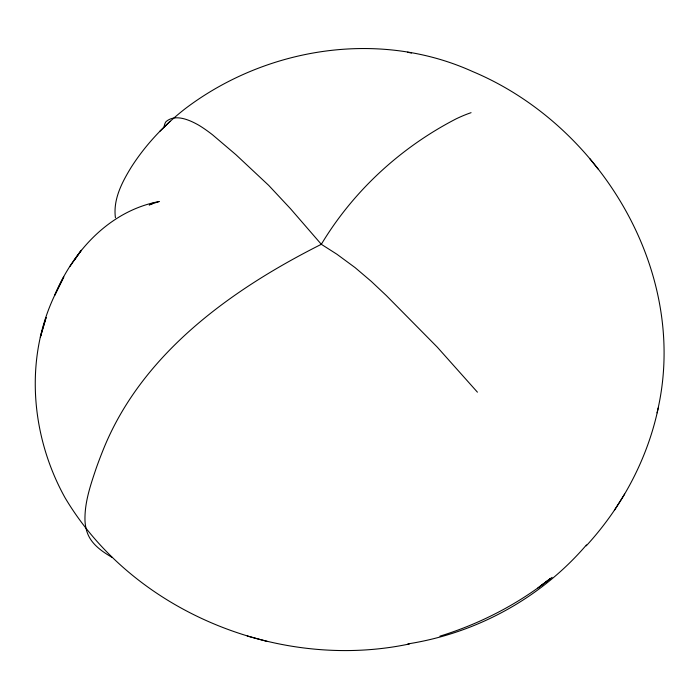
<?xml version="1.0" encoding="UTF-8"?>
<svg xmlns="http://www.w3.org/2000/svg" width="699" height="699" viewBox="0 0 699 699"><rect width="100%" height="100%" fill="white"/><g stroke="black" fill="none" stroke-linecap="round" stroke-linejoin="round"><path stroke-width="1.05" d="M164.099 127.183L164.256 126.03A274.707 44.85 47.6 0 1 166.074 121.582C175.44 113.596 189.551 119.957 198.787 125.217A119.739 20.28 48.5 0 1 212.461 134.741L235.956 154.724L268.713 185.392L290.513 208.73L321.322 244.301L336.874 254.209L355.101 267.621L371.239 281.356L386.372 295.598L437.259 347.123L477.426 392.174M657.051 412.856C690.411 273.886 601.166 125.374 472.507 71.49C379.26 29.279 266.354 47.436 185.681 108.336C164.492 124.737 145.776 144.501 131.325 167.096C122.01 182.256 112.985 199.364 115.422 217.756M658.222 408.041C647.405 459.453 621.691 507.238 586.243 545.858M150.486 204.335L159.276 201.495C110.084 210.731 73.482 250.504 54.784 295.083C24.212 359.094 31.001 436.412 65.007 497.671C132.993 612.228 280.255 671.346 409.5 643.936M624.626 494.106L614.377 510.296M69.83 266.581L81.302 250.251L74.417 260.045M159.87 131.281L170.137 121.32M537.863 588.008L550.174 578.728C517.417 604.539 479.732 623.901 439.907 636.169M539.479 586.811L552.07 577.357M149.245 205.104L153.658 202.99L149.507 204.65M407.534 52.207L411.458 53.054M247.28 636.02L267.525 641.525M112.303 557.505C101.975 551.502 91.08 544.102 87.122 532.219A176.288 68.895 -43.8 0 1 84.99 520.694C84.465 502.537 90.555 485.027 96.27 468.042A454.944 162.727 -47.3 0 1 104.3 447.08C143.575 352.121 232.522 288.984 321.322 244.301C353.432 190.836 400.824 147.41 456.115 118.865A152.81 59.424 -48.1 0 1 471.074 112.679M598.021 168.957L589.624 158.437M586.47 544.905A277.477 256.813 -20.7 0 1 407.928 643.901M46.038 317.661L40.35 337.119L46.038 317.661M63.723 277.04L54.784 295.083L63.723 277.04"/></g></svg>
